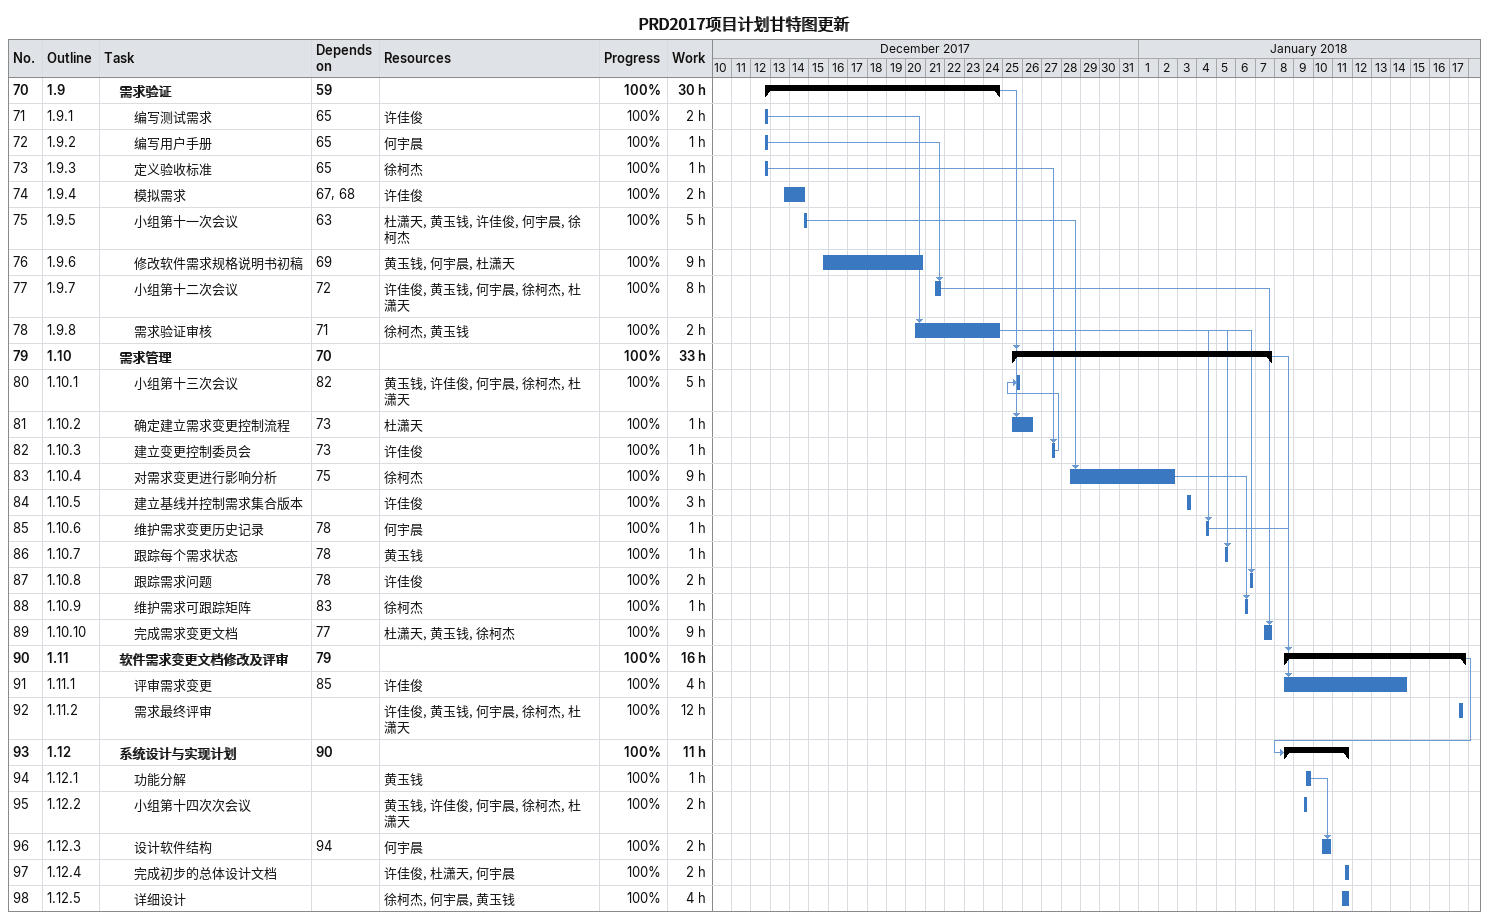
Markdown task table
PRD2017项目计划甘特图更新

| ID | WBS | Task | Start | Finish | Predecessors | Resources | % complete | Work (h) |
|---|---|---|---|---|---|---|---|---|
| 70 | 1.9 | **需求验证** | 2017-12-12 | 2017-12-24 | 59 |  | 100 | 30 |
| 71 | 1.9.1 | 编写测试需求 | 2017-12-12 | 2017-12-12 | 65 | 许佳俊 | 100 | 2 |
| 72 | 1.9.2 | 编写用户手册 | 2017-12-12 | 2017-12-12 | 65 | 何宇晨 | 100 | 1 |
| 73 | 1.9.3 | 定义验收标准 | 2017-12-12 | 2017-12-12 | 65 | 徐柯杰 | 100 | 1 |
| 74 | 1.9.4 | 模拟需求 | 2017-12-13 | 2017-12-14 | 67, 68 | 许佳俊 | 100 | 2 |
| 75 | 1.9.5 | 小组第十一次会议 | 2017-12-14 | 2017-12-14 | 63 | 杜潇天, 黄玉钱, 许佳俊, 何宇晨, 徐柯杰 | 100 | 5 |
| 76 | 1.9.6 | 修改软件需求规格说明书初稿 | 2017-12-15 | 2017-12-20 | 69 | 黄玉钱, 何宇晨, 杜潇天 | 100 | 9 |
| 77 | 1.9.7 | 小组第十二次会议 | 2017-12-21 | 2017-12-21 | 72 | 许佳俊, 黄玉钱, 何宇晨, 徐柯杰, 杜潇天 | 100 | 8 |
| 78 | 1.9.8 | 需求验证审核 | 2017-12-20 | 2017-12-24 | 71 | 徐柯杰, 黄玉钱 | 100 | 2 |
| 79 | 1.10 | **需求管理** | 2017-12-25 | 2018-01-07 | 70 |  | 100 | 33 |
| 80 | 1.10.1 | 小组第十三次会议 | 2017-12-25 | 2017-12-25 | 82 | 黄玉钱, 许佳俊, 何宇晨, 徐柯杰, 杜潇天 | 100 | 5 |
| 81 | 1.10.2 | 确定建立需求变更控制流程 | 2017-12-25 | 2017-12-26 | 73 | 杜潇天 | 100 | 1 |
| 82 | 1.10.3 | 建立变更控制委员会 | 2017-12-27 | 2017-12-27 | 73 | 许佳俊 | 100 | 1 |
| 83 | 1.10.4 | 对需求变更进行影响分析 | 2017-12-28 | 2018-01-02 | 75 | 徐柯杰 | 100 | 9 |
| 84 | 1.10.5 | 建立基线并控制需求集合版本 | 2018-01-03 | 2018-01-03 |  | 许佳俊 | 100 | 3 |
| 85 | 1.10.6 | 维护需求变更历史记录 | 2018-01-04 | 2018-01-04 | 78 | 何宇晨 | 100 | 1 |
| 86 | 1.10.7 | 跟踪每个需求状态 | 2018-01-05 | 2018-01-05 | 78 | 黄玉钱 | 100 | 1 |
| 87 | 1.10.8 | 跟踪需求问题 | 2018-01-06 | 2018-01-06 | 78 | 许佳俊 | 100 | 2 |
| 88 | 1.10.9 | 维护需求可跟踪矩阵 | 2018-01-06 | 2018-01-06 | 83 | 徐柯杰 | 100 | 1 |
| 89 | 1.10.10 | 完成需求变更文档 | 2018-01-07 | 2018-01-07 | 77 | 杜潇天, 黄玉钱, 徐柯杰 | 100 | 9 |
| 90 | 1.11 | **软件需求变更文档修改及评审** | 2018-01-08 | 2018-01-17 | 79 |  | 100 | 16 |
| 91 | 1.11.1 | 评审需求变更 | 2018-01-08 | 2018-01-14 | 85 | 许佳俊 | 100 | 4 |
| 92 | 1.11.2 | 需求最终评审 | 2018-01-17 | 2018-01-17 |  | 许佳俊, 黄玉钱, 何宇晨, 徐柯杰, 杜潇天 | 100 | 12 |
| 93 | 1.12 | **系统设计与实现计划** | 2018-01-08 | 2018-01-11 | 90 |  | 100 | 11 |
| 94 | 1.12.1 | 功能分解 | 2018-01-09 | 2018-01-09 |  | 黄玉钱 | 100 | 1 |
| 95 | 1.12.2 | 小组第十四次次会议 | 2018-01-09 | 2018-01-09 |  | 黄玉钱, 许佳俊, 何宇晨, 徐柯杰, 杜潇天 | 100 | 2 |
| 96 | 1.12.3 | 设计软件结构 | 2018-01-10 | 2018-01-10 | 94 | 何宇晨 | 100 | 2 |
| 97 | 1.12.4 | 完成初步的总体设计文档 | 2018-01-11 | 2018-01-11 |  | 许佳俊, 杜潇天, 何宇晨 | 100 | 2 |
| 98 | 1.12.5 | 详细设计 | 2018-01-11 | 2018-01-11 |  | 徐柯杰, 何宇晨, 黄玉钱 | 100 | 4 |
